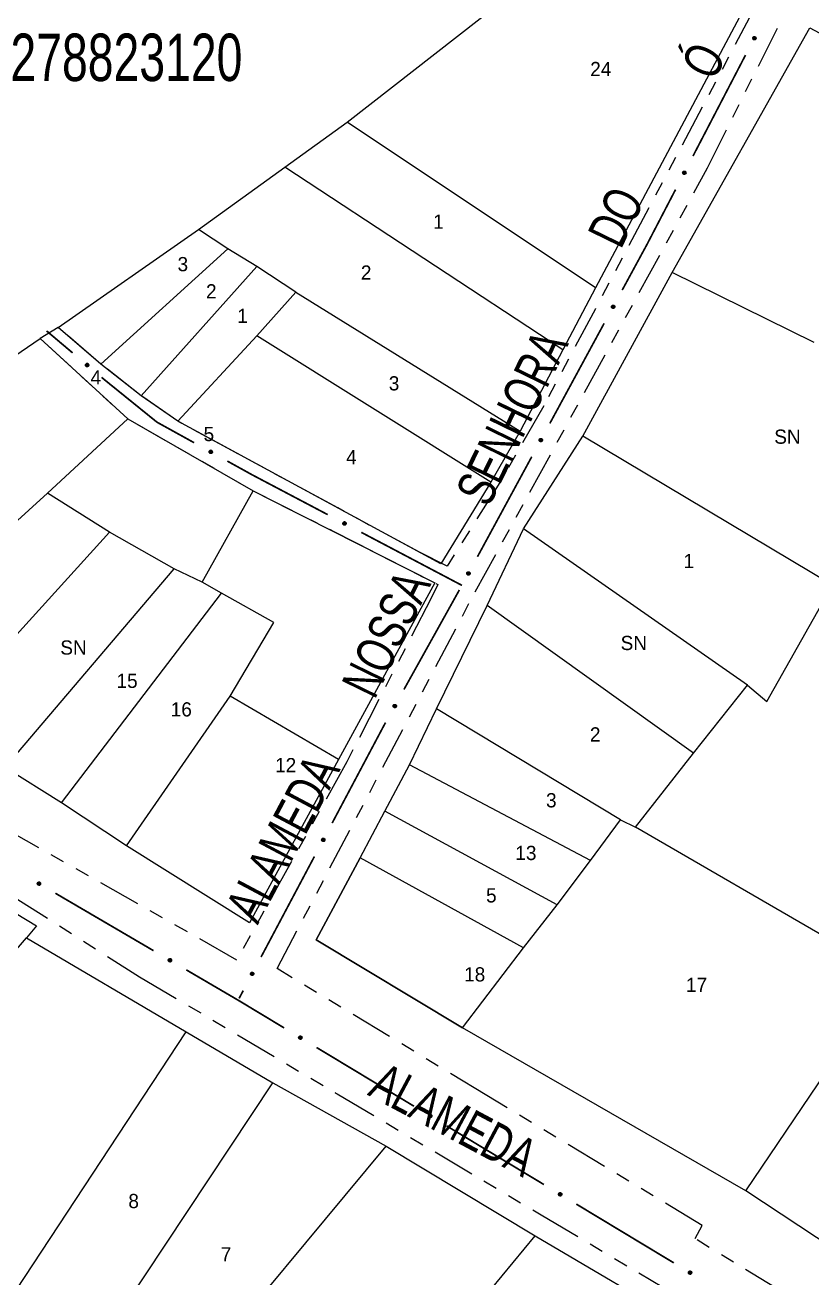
# Model space of a CAD drawing. Extents: x 205454 to 206599, y 4874260 to 4875179.
# Drawn here: x 206013.8 to 206096.8, y 4874974 to 4875106.2 of the extents above; entities that cross this region are included whole.
import ezdxf
from ezdxf.enums import TextEntityAlignment as Align

# ---------------------------------------------------------------- set-up
doc = ezdxf.new("R2010")
doc.units = 0
doc.header["$LTSCALE"] = 1.5
doc.header["$MEASUREMENT"] = 0
doc.linetypes.add('TRACO_25', pattern=[8, 3, -1, 1, -1, 1, -1])
for name, color, linetype in [('CD_MALHA_LOTES', 7, 'CONTINUOUS'), ('CD_TXT_QUADRA', 255, 'CONTINUOUS'), ('RU-QUADRA', 210, 'CONTINUOUS'), ('SV-EIXO-RUA-N-PAV', 6, 'CONTINUOUS'), ('SV-RUA-NAO-PAV', 7, 'CONTINUOUS'), ('SV-TXT-RUA-N-PAV', 7, 'CONTINUOUS'), ('Th_NmrPort', 7, 'CONTINUOUS')]:
    doc.layers.add(name, color=color, linetype=linetype)
doc.styles.add('ARIAL', font='ARIAL.SHX')

msp = doc.modelspace()

# ---------------------------------------------------------------- linework, layer by layer
at = {"layer": 'CD_MALHA_LOTES', "linetype": 'Continuous', "flags": 128}
for points in [[(206047.773288, 4875095.928353), (206075.854867, 4875117.840981)], [(206090.377605, 4875109.294414), (206073.99133, 4875078.449659)], [(206082.05914, 4875080.053077), (206096.583083, 4875105.867117)], [(206096.583083, 4875105.867117), (206113.830266, 4875096.676184)], [(206041.218778, 4875091.17312), (206047.773288, 4875095.928353)], [(206073.99133, 4875078.449659), (206047.773288, 4875095.928353)], [(206032.093871, 4875084.61861), (206041.218778, 4875091.17312)], [(206070.521295, 4875071.895149), (206041.218778, 4875091.17312)], [(206017.314093, 4875074.272765), (206032.093871, 4875084.61861)], [(206035.178347, 4875082.562293), (206032.093871, 4875084.61861)], [(206021.812287, 4875070.417171), (206035.178347, 4875082.562293)], [(206038.262822, 4875080.698756), (206035.178347, 4875082.562293)], [(206026.05344, 4875067.075656), (206038.262822, 4875080.698756)], [(206042.375456, 4875077.99984), (206038.262822, 4875080.698756)], [(206072.64127, 4875062.805895), (206082.05914, 4875080.053077)], [(206097.036956, 4875072.677638), (206082.05914, 4875080.053077)], [(206073.99133, 4875078.449659), (206070.521295, 4875071.895149)], [(206038.262822, 4875073.373127), (206042.375456, 4875077.99984)], [(206042.375456, 4875077.99984), (206066.023101, 4875063.348581)], [(206017.314093, 4875074.272765), (206015.386296, 4875073.116087)], [(206021.812287, 4875070.417171), (206017.314093, 4875074.272765)], [(206006.454169, 4875067.011396), (206015.386296, 4875073.116087)], [(206015.386296, 4875073.116087), (206024.639722, 4875064.63378)], [(206029.909035, 4875064.37674), (206038.262822, 4875073.373127)], [(206062.938626, 4875057.950749), (206038.262822, 4875073.373127)], [(206070.521295, 4875071.895149), (206066.023101, 4875063.348581)], [(206026.05344, 4875067.075656), (206021.812287, 4875070.417171)], [(206029.909035, 4875064.37674), (206026.05344, 4875067.075656)], [(206016.157415, 4875056.794071), (206024.639722, 4875064.63378)], [(206024.639722, 4875064.63378), (206037.877263, 4875057.051111)], [(206057.669314, 4875049.339922), (206029.909035, 4875064.37674)], [(206066.023101, 4875063.348581), (206062.938626, 4875057.950749)], [(206066.400514, 4875053.047621), (206072.64127, 4875062.805895)], [(206098.965918, 4875047.090534), (206072.64127, 4875062.805895)], [(206062.938626, 4875057.950749), (206057.669314, 4875049.339922)], [(206016.157415, 4875056.794071), (206012.237561, 4875053.195516)], [(206022.711925, 4875052.681437), (206016.157415, 4875056.794071)], [(206032.479431, 4875047.412125), (206037.877263, 4875057.051111)], [(206037.877263, 4875057.051111), (206057.026715, 4875047.347865)], [(206004.397852, 4875032.503827), (206022.711925, 4875052.681437)], [(206029.523475, 4875048.825843), (206022.711925, 4875052.681437)], [(206062.542591, 4875044.934637), (206066.400514, 4875053.047621)], [(206090.001921, 4875036.537982), (206066.400514, 4875053.047621)], [(206011.723482, 4875027.877114), (206029.523475, 4875048.825843)], [(206032.479431, 4875047.412125), (206029.523475, 4875048.825843)], [(206034.535748, 4875046.255447), (206032.479431, 4875047.412125)], [(206057.026715, 4875047.347865), (206046.87365, 4875028.712493)], [(206092.044351, 4875034.835957), (206098.965918, 4875047.090534)], [(206017.635393, 4875024.150039), (206034.535748, 4875046.255447)], [(206040.0621, 4875043.170971), (206034.535748, 4875046.255447)], [(206057.209581, 4875034.041679), (206062.542591, 4875044.934637)], [(206084.328506, 4875029.389479), (206062.542591, 4875044.934637)], [(206035.435387, 4875035.395523), (206040.0621, 4875043.170971)], [(206084.328506, 4875029.389479), (206090.001921, 4875036.537982)], [(206090.001921, 4875036.537982), (206092.044351, 4875034.835957)], [(206024.511203, 4875019.587586), (206035.435387, 4875035.395523)], [(206046.87365, 4875028.712493), (206035.435387, 4875035.395523)], [(206054.372873, 4875028.141327), (206057.209581, 4875034.041679)], [(206076.612661, 4875022.354444), (206057.209581, 4875034.041679)], [(206078.201217, 4875021.560166), (206084.328506, 4875029.389479)], [(206046.87365, 4875028.712493), (206037.491703, 4875011.490838)], [(206051.763102, 4875023.26219), (206054.372873, 4875028.141327)], [(206073.435549, 4875018.042648), (206054.372873, 4875028.141327)], [(206017.635393, 4875024.150039), (206011.723482, 4875027.877114)], [(206024.511203, 4875019.587586), (206017.635393, 4875024.150039)], [(206049.153331, 4875018.326319), (206051.763102, 4875023.26219)], [(206069.918031, 4875013.390447), (206051.763102, 4875023.26219)], [(206073.435549, 4875018.042648), (206076.612661, 4875022.354444)], [(206076.612661, 4875022.354444), (206078.201217, 4875021.560166)], [(206099.192854, 4875009.419057), (206078.201217, 4875021.560166)], [(206037.491703, 4875011.490838), (206024.511203, 4875019.587586)], [(206004.269333, 4875017.659789), (206015.000737, 4875011.169538)], [(206049.153331, 4875018.326319), (206044.50113, 4875009.702727)], [(206066.400514, 4875008.851715), (206049.153331, 4875018.326319)], [(206069.918031, 4875013.390447), (206073.435549, 4875018.042648)], [(206066.400514, 4875008.851715), (206069.918031, 4875013.390447)], [(206015.000737, 4875011.169538), (206013.972578, 4875009.88434)], [(205993.216629, 4874985.722616), (206013.972578, 4875009.88434)], [(206013.972578, 4875009.88434), (206030.808673, 4874999.988315)], [(206044.50113, 4875009.702727), (206059.93282, 4875000.398326)], [(206059.93282, 4875000.398326), (206066.400514, 4875008.851715)], [(206089.831719, 4874983.207878), (206105.093206, 4875005.788071)], [(206089.831719, 4874983.207878), (206059.93282, 4875000.398326)], [(206012.88016, 4874972.742115), (206030.808673, 4874999.988315)], [(206030.808673, 4874999.988315), (206039.93358, 4874994.590483)], [(206021.876547, 4874967.344283), (206039.93358, 4874994.590483)], [(206039.93358, 4874994.590483), (206051.885922, 4874987.907453)], [(206030.615894, 4874962.332011), (206051.885922, 4874987.907453)], [(206051.885922, 4874987.907453), (206067.629599, 4874978.461247)], [(206102.880574, 4874974.584287), (206089.831719, 4874983.207878)], [(206046.74513, 4874953.142844), (206067.629599, 4874978.461247)], [(206067.629599, 4874978.461247), (206084.465694, 4874968.565221)]]:
    msp.add_lwpolyline(points, dxfattribs=at)
at = {"layer": 'RU-QUADRA', "linetype": 'Continuous', "flags": 128}
for points in [[(205969.311944, 4875158.90306), (206052.657041, 4875130.307403), (206075.854867, 4875117.840981), (206090.377605, 4875109.294414), (206073.99133, 4875078.449659), (206070.521295, 4875071.895149), (206066.023101, 4875063.348581), (206062.938626, 4875057.950749), (206057.669314, 4875049.339922), (206029.909035, 4875064.37674), (206026.05344, 4875067.075656), (206021.812287, 4875070.417171), (206017.314093, 4875074.272765), (206015.386296, 4875073.116087), (206024.639722, 4875064.63378), (206037.877263, 4875057.051111), (206057.026715, 4875047.347865), (206046.87365, 4875028.712493), (206037.491703, 4875011.490838), (206024.511203, 4875019.587586), (206017.635393, 4875024.150039), (206011.723482, 4875027.877114)], [(206102.880574, 4874974.584287), (206089.831719, 4874983.207878), (206059.93282, 4875000.398326), (206044.50113, 4875009.702727), (206049.153331, 4875018.326319), (206051.763102, 4875023.26219), (206054.372873, 4875028.141327), (206057.209581, 4875034.041679), (206062.542591, 4875044.934637), (206066.400514, 4875053.047621), (206072.64127, 4875062.805895), (206082.05914, 4875080.053077), (206096.583083, 4875105.867117), (206113.830266, 4875096.676184)], [(206004.269333, 4875017.659789), (206015.000737, 4875011.169538), (206013.972578, 4875009.88434), (206030.808673, 4874999.988315), (206039.93358, 4874994.590483), (206051.885922, 4874987.907453), (206067.629599, 4874978.461247), (206084.465694, 4874968.565221), (206094.747279, 4874962.52479), (206103.872186, 4874956.998438), (206110.940775, 4874952.757285), (206120.708281, 4874947.230933), (206137.415856, 4874937.784727), (206110.426696, 4874910.795567), (206090.506125, 4874890.360917), (206082.280857, 4874895.758749), (206061.460648, 4874908.22517), (206049.893865, 4874915.03672), (206037.620223, 4874922.10531), (206020.270049, 4874931.872815), (206002.662835, 4874941.576061)]]:
    msp.add_lwpolyline(points, dxfattribs=at)
at = {"layer": 'SV-EIXO-RUA-N-PAV'}
for points in [[(206090.891545, 4875104.855473), (206090.906932, 4875104.809049), (206090.910663, 4875104.766002), (206090.903441, 4875104.729204), (206090.888581, 4875104.69835), (206090.869823, 4875104.668497), (206090.84427, 4875104.642572), (206090.809536, 4875104.62008), (206090.763074, 4875104.604318), (206090.718726, 4875104.603394), (206090.68227, 4875104.608543), (206090.649205, 4875104.622187), (206090.62051, 4875104.640895), (206090.594458, 4875104.668328), (206090.572008, 4875104.703751), (206090.55729, 4875104.750854), (206090.553921, 4875104.79308), (206090.561841, 4875104.82849), (206090.575767, 4875104.861644), (206090.595283, 4875104.891892), (206090.620513, 4875104.917196), (206090.656218, 4875104.939735), (206090.702901, 4875104.953647), (206090.744979, 4875104.957487), (206090.780491, 4875104.950067), (206090.812823, 4875104.935621), (206090.842993, 4875104.917171), (206090.870123, 4875104.89257), (206090.891545, 4875104.855473)], [(206083.507579, 4875090.661159), (206083.522946, 4875090.614727), (206083.526659, 4875090.57168), (206083.519422, 4875090.534884), (206083.504548, 4875090.504037), (206083.485777, 4875090.474192), (206083.460213, 4875090.448278), (206083.425469, 4875090.425801), (206083.379, 4875090.410059), (206083.334652, 4875090.409154), (206083.298198, 4875090.414319), (206083.265139, 4875090.427977), (206083.236452, 4875090.446698), (206083.210412, 4875090.474142), (206083.187978, 4875090.509574), (206083.173279, 4875090.556683), (206083.169929, 4875090.598911), (206083.177864, 4875090.634318), (206083.191804, 4875090.667466), (206083.211333, 4875090.697705), (206083.236574, 4875090.722998), (206083.272289, 4875090.745522), (206083.318978, 4875090.759414), (206083.361058, 4875090.763236), (206083.396566, 4875090.7558), (206083.428892, 4875090.741341), (206083.459055, 4875090.722878), (206083.486174, 4875090.698265), (206083.507579, 4875090.661159)], [(206076.005727, 4875076.527359), (206076.020282, 4875076.480667), (206076.023244, 4875076.437561), (206076.015367, 4875076.400897), (206075.999958, 4875076.370314), (206075.980669, 4875076.340801), (206075.954658, 4875076.315336), (206075.919527, 4875076.293468), (206075.872791, 4875076.278538), (206075.828434, 4875076.278406), (206075.792076, 4875076.284206), (206075.75926, 4875076.298438), (206075.730903, 4875076.317656), (206075.705346, 4875076.34555), (206075.683532, 4875076.381367), (206075.669657, 4875076.428726), (206075.667043, 4875076.471006), (206075.675593, 4875076.506268), (206075.69011, 4875076.539169), (206075.710163, 4875076.569063), (206075.73584, 4875076.593913), (206075.771943, 4875076.61581), (206075.818867, 4875076.628886), (206075.861006, 4875076.631975), (206075.89638, 4875076.623921), (206075.928449, 4875076.608901), (206075.958285, 4875076.589914), (206075.984971, 4875076.564833), (206076.005727, 4875076.527359)], [(206020.389753, 4875070.123986), (206020.341085, 4875070.119149), (206020.298267, 4875070.124943), (206020.263946, 4875070.140055), (206020.2371, 4875070.161317), (206020.212084, 4875070.186162), (206020.19239, 4875070.216776), (206020.178058, 4875070.255595), (206020.172863, 4875070.304382), (206020.181682, 4875070.347855), (206020.194697, 4875070.382295), (206020.215256, 4875070.411566), (206020.239799, 4875070.435462), (206020.272275, 4875070.454868), (206020.311756, 4875070.469008), (206020.36094, 4875070.473044), (206020.402878, 4875070.467076), (206020.435691, 4875070.451587), (206020.464987, 4875070.430733), (206020.490222, 4875070.405062), (206020.50938, 4875070.374899), (206020.523546, 4875070.335122), (206020.526887, 4875070.286525), (206020.521411, 4875070.244628), (206020.506388, 4875070.211607), (206020.485207, 4875070.183227), (206020.460592, 4875070.157834), (206020.430643, 4875070.136756), (206020.389753, 4875070.123986)], [(206068.371745, 4875062.465983), (206068.386301, 4875062.41929), (206068.389262, 4875062.376184), (206068.381385, 4875062.33952), (206068.365976, 4875062.308937), (206068.346687, 4875062.279424), (206068.320676, 4875062.253959), (206068.285545, 4875062.232091), (206068.238809, 4875062.217161), (206068.194452, 4875062.217029), (206068.158094, 4875062.222829), (206068.125278, 4875062.237061), (206068.096922, 4875062.256279), (206068.071364, 4875062.284173), (206068.04955, 4875062.31999), (206068.035675, 4875062.367349), (206068.033061, 4875062.409629), (206068.041612, 4875062.444891), (206068.056128, 4875062.477792), (206068.076181, 4875062.507686), (206068.101858, 4875062.532536), (206068.137961, 4875062.554434), (206068.184885, 4875062.567509), (206068.227024, 4875062.570598), (206068.262398, 4875062.562544), (206068.294467, 4875062.547524), (206068.324303, 4875062.528538), (206068.35099, 4875062.503456), (206068.371745, 4875062.465983)], [(206033.467758, 4875060.978496), (206033.420955, 4875060.964301), (206033.377827, 4875060.961672), (206033.341225, 4875060.969833), (206033.310762, 4875060.985478), (206033.281399, 4875061.004993), (206033.256135, 4875061.0312), (206033.234539, 4875061.066499), (206033.21997, 4875061.113349), (206033.220181, 4875061.157706), (206033.226261, 4875061.194018), (206033.240746, 4875061.226723), (206033.260182, 4875061.25493), (206033.288272, 4875061.280272), (206033.324257, 4875061.301808), (206033.371722, 4875061.315318), (206033.41402, 4875061.317605), (206033.449216, 4875061.308782), (206033.482003, 4875061.294013), (206033.511742, 4875061.273729), (206033.536393, 4875061.247861), (206033.558011, 4875061.211591), (206033.570724, 4875061.164567), (206033.573487, 4875061.122405), (206033.565161, 4875061.087095), (206033.549893, 4875061.055143), (206033.530677, 4875061.025454), (206033.505391, 4875060.998962), (206033.467758, 4875060.978496)], [(206047.578172, 4875053.432294), (206047.531665, 4875053.417158), (206047.488599, 4875053.413659), (206047.45184, 4875053.42108), (206047.421067, 4875053.436107), (206047.391316, 4875053.455026), (206047.365529, 4875053.480718), (206047.343225, 4875053.515573), (206047.327714, 4875053.56212), (206047.327029, 4875053.606472), (206047.332376, 4875053.6429), (206047.346198, 4875053.67589), (206047.365061, 4875053.704484), (206047.392634, 4875053.730387), (206047.428177, 4875053.752645), (206047.475359, 4875053.76711), (206047.517603, 4875053.77025), (206047.55297, 4875053.762139), (206047.586048, 4875053.748034), (206047.61619, 4875053.728355), (206047.641358, 4875053.702989), (206047.663704, 4875053.667162), (206047.677363, 4875053.620404), (206047.680976, 4875053.578307), (206047.673364, 4875053.542836), (206047.658744, 4875053.510582), (206047.640131, 4875053.480512), (206047.615384, 4875053.453515), (206047.578172, 4875053.432294)], [(206060.737763, 4875048.404606), (206060.752319, 4875048.357913), (206060.755281, 4875048.314807), (206060.747403, 4875048.278143), (206060.731994, 4875048.24756), (206060.712705, 4875048.218047), (206060.686694, 4875048.192582), (206060.651564, 4875048.170714), (206060.604827, 4875048.155784), (206060.56047, 4875048.155652), (206060.524112, 4875048.161452), (206060.491296, 4875048.175684), (206060.46294, 4875048.194902), (206060.437382, 4875048.222796), (206060.415568, 4875048.258613), (206060.401693, 4875048.305972), (206060.399079, 4875048.348252), (206060.40763, 4875048.383515), (206060.422146, 4875048.416415), (206060.442199, 4875048.446309), (206060.467877, 4875048.471159), (206060.503979, 4875048.493057), (206060.550903, 4875048.506132), (206060.593043, 4875048.509221), (206060.628416, 4875048.501167), (206060.660485, 4875048.486147), (206060.690321, 4875048.467161), (206060.717008, 4875048.442079), (206060.737763, 4875048.404606)], [(206052.967302, 4875034.416926), (206052.981355, 4875034.37008), (206052.983853, 4875034.326944), (206052.975581, 4875034.290367), (206052.959844, 4875034.259951), (206052.94024, 4875034.230647), (206052.913956, 4875034.205464), (206052.878592, 4875034.183975), (206052.831698, 4875034.169548), (206052.787342, 4875034.169893), (206052.751048, 4875034.176084), (206052.718387, 4875034.190668), (206052.690239, 4875034.21019), (206052.664983, 4875034.238357), (206052.643556, 4875034.274407), (206052.630191, 4875034.321912), (206052.628032, 4875034.364217), (206052.636961, 4875034.399386), (206052.65183, 4875034.432128), (206052.672204, 4875034.461805), (206052.698147, 4875034.486377), (206052.734483, 4875034.507886), (206052.781545, 4875034.520456), (206052.823715, 4875034.523091), (206052.859, 4875034.514658), (206052.890905, 4875034.499293), (206052.920536, 4875034.479987), (206052.946951, 4875034.45462), (206052.967302, 4875034.416926)], [(206045.426048, 4875020.308565), (206045.441041, 4875020.262011), (206045.444407, 4875020.218935), (206045.436874, 4875020.182199), (206045.421752, 4875020.151472), (206045.402742, 4875020.12178), (206045.37697, 4875020.096072), (206045.342046, 4875020.073875), (206045.295452, 4875020.058508), (206045.251098, 4875020.05796), (206045.214687, 4875020.063418), (206045.181739, 4875020.077342), (206045.153204, 4875020.096293), (206045.127386, 4875020.123946), (206045.105237, 4875020.159557), (206045.090918, 4875020.206784), (206045.087908, 4875020.249037), (206045.096127, 4875020.284379), (206045.110335, 4875020.317413), (206045.130106, 4875020.347495), (206045.15555, 4875020.372584), (206045.191445, 4875020.394819), (206045.238245, 4875020.408335), (206045.280353, 4875020.411818), (206045.315801, 4875020.404097), (206045.348009, 4875020.389378), (206045.378022, 4875020.370672), (206045.404942, 4875020.345842), (206045.426048, 4875020.308565)], [(206015.205678, 4875015.779997), (206015.252814, 4875015.793047), (206015.295992, 4875015.794625), (206015.332385, 4875015.785576), (206015.362458, 4875015.769194), (206015.391338, 4875015.748969), (206015.415955, 4875015.722154), (206015.436685, 4875015.686341), (206015.450109, 4875015.63915), (206015.448818, 4875015.594811), (206015.441855, 4875015.558657), (206015.426578, 4875015.526315), (206015.406461, 4875015.498589), (206015.377761, 4875015.473939), (206015.341263, 4875015.453286), (206015.293484, 4875015.440936), (206015.251142, 4875015.43968), (206015.216171, 4875015.449357), (206015.183753, 4875015.464921), (206015.154518, 4875015.485922), (206015.130504, 4875015.512383), (206015.109775, 4875015.549169), (206015.098211, 4875015.596489), (206015.096476, 4875015.638706), (206015.10566, 4875015.673803), (206015.121701, 4875015.705373), (206015.141634, 4875015.734585), (206015.167559, 4875015.760454), (206015.205678, 4875015.779997)], [(206029.014998, 4875007.698988), (206029.062133, 4875007.712038), (206029.105312, 4875007.713616), (206029.141704, 4875007.704567), (206029.171777, 4875007.688185), (206029.200657, 4875007.66796), (206029.225274, 4875007.641145), (206029.246004, 4875007.605332), (206029.259428, 4875007.558141), (206029.258137, 4875007.513802), (206029.251174, 4875007.477648), (206029.235897, 4875007.445306), (206029.21578, 4875007.41758), (206029.18708, 4875007.39293), (206029.150582, 4875007.372277), (206029.102803, 4875007.359927), (206029.060461, 4875007.358671), (206029.02549, 4875007.368348), (206028.993072, 4875007.383912), (206028.963837, 4875007.404913), (206028.939823, 4875007.431374), (206028.919094, 4875007.46816), (206028.90753, 4875007.51548), (206028.905795, 4875007.557697), (206028.914979, 4875007.592794), (206028.93102, 4875007.624364), (206028.950953, 4875007.653576), (206028.976878, 4875007.679445), (206029.014998, 4875007.698988)], [(206037.924281, 4875006.176209), (206037.939274, 4875006.129655), (206037.94264, 4875006.086579), (206037.935107, 4875006.049843), (206037.919985, 4875006.019116), (206037.900975, 4875005.989423), (206037.875203, 4875005.963716), (206037.840279, 4875005.941519), (206037.793685, 4875005.926151), (206037.749331, 4875005.925603), (206037.71292, 4875005.931062), (206037.679972, 4875005.944985), (206037.651437, 4875005.963937), (206037.625619, 4875005.99159), (206037.60347, 4875006.027201), (206037.589151, 4875006.074427), (206037.586141, 4875006.116681), (206037.59436, 4875006.152022), (206037.608568, 4875006.185057), (206037.628339, 4875006.215138), (206037.653783, 4875006.240228), (206037.689678, 4875006.262463), (206037.736478, 4875006.275978), (206037.778586, 4875006.279462), (206037.814034, 4875006.271741), (206037.846242, 4875006.257021), (206037.876255, 4875006.238316), (206037.903175, 4875006.213486), (206037.924281, 4875006.176209)], [(206042.776154, 4874999.534078), (206042.823455, 4874999.546511), (206042.866651, 4874999.547525), (206042.902922, 4874999.538), (206042.932779, 4874999.521226), (206042.961391, 4874999.500626), (206042.985656, 4874999.473491), (206043.005916, 4874999.43741), (206043.018722, 4874999.390047), (206043.016852, 4874999.345729), (206043.009417, 4874999.30967), (206042.993718, 4874999.27753), (206042.97324, 4874999.25007), (206042.944221, 4874999.225797), (206042.907456, 4874999.205622), (206042.859519, 4874999.193898), (206042.817164, 4874999.193195), (206042.782323, 4874999.203329), (206042.750112, 4874999.219315), (206042.721153, 4874999.240697), (206042.697488, 4874999.26747), (206042.677241, 4874999.304524), (206042.666297, 4874999.35199), (206042.665114, 4874999.394226), (206042.674755, 4874999.4292), (206042.691208, 4874999.460559), (206042.711521, 4874999.489508), (206042.737782, 4874999.515035), (206042.776154, 4874999.534078)], [(206056.478655, 4874991.273239), (206056.525957, 4874991.285673), (206056.569153, 4874991.286686), (206056.605424, 4874991.277162), (206056.635281, 4874991.260388), (206056.663893, 4874991.239787), (206056.688158, 4874991.212653), (206056.708418, 4874991.176572), (206056.721223, 4874991.129209), (206056.719353, 4874991.084891), (206056.711918, 4874991.048832), (206056.69622, 4874991.016692), (206056.675742, 4874990.989231), (206056.646723, 4874990.964959), (206056.609957, 4874990.944784), (206056.562021, 4874990.93306), (206056.519666, 4874990.932357), (206056.484825, 4874990.942491), (206056.452613, 4874990.958477), (206056.423655, 4874990.979859), (206056.399989, 4874991.006632), (206056.379743, 4874991.043686), (206056.368799, 4874991.091152), (206056.367615, 4874991.133388), (206056.377257, 4874991.168362), (206056.39371, 4874991.19972), (206056.414023, 4874991.228669), (206056.440284, 4874991.254196), (206056.478655, 4874991.273239)], [(206070.181157, 4874983.012401), (206070.228459, 4874983.024834), (206070.271654, 4874983.025848), (206070.307925, 4874983.016324), (206070.337782, 4874982.99955), (206070.366395, 4874982.978949), (206070.390659, 4874982.951815), (206070.41092, 4874982.915733), (206070.423725, 4874982.868371), (206070.421855, 4874982.824053), (206070.41442, 4874982.787993), (206070.398722, 4874982.755853), (206070.378243, 4874982.728393), (206070.349224, 4874982.70412), (206070.312459, 4874982.683946), (206070.264522, 4874982.672222), (206070.222167, 4874982.671519), (206070.187327, 4874982.681652), (206070.155115, 4874982.697639), (206070.126156, 4874982.719021), (206070.102491, 4874982.745793), (206070.082245, 4874982.782847), (206070.0713, 4874982.830314), (206070.070117, 4874982.87255), (206070.079758, 4874982.907524), (206070.096211, 4874982.938882), (206070.116525, 4874982.967831), (206070.142785, 4874982.993358), (206070.181157, 4874983.012401)], [(206083.883659, 4874974.751563), (206083.93096, 4874974.763996), (206083.974156, 4874974.76501), (206084.010427, 4874974.755485), (206084.040284, 4874974.738711), (206084.068896, 4874974.718111), (206084.093161, 4874974.690976), (206084.113421, 4874974.654895), (206084.126227, 4874974.607532), (206084.124356, 4874974.563214), (206084.116921, 4874974.527155), (206084.101223, 4874974.495015), (206084.080745, 4874974.467555), (206084.051726, 4874974.443282), (206084.01496, 4874974.423107), (206083.967024, 4874974.411383), (206083.924669, 4874974.41068), (206083.889828, 4874974.420814), (206083.857617, 4874974.4368), (206083.828658, 4874974.458182), (206083.804992, 4874974.484955), (206083.784746, 4874974.522009), (206083.773802, 4874974.569476), (206083.772618, 4874974.611711), (206083.78226, 4874974.646685), (206083.798713, 4874974.678044), (206083.819026, 4874974.706993), (206083.845287, 4874974.73252), (206083.883659, 4874974.751563)]]:
    msp.add_lwpolyline(points, close=True, dxfattribs=at)
for points in [[(206090.595283, 4875104.891892), (206090.553921, 4875104.79308)], [(206090.620513, 4875104.917196), (206090.55729, 4875104.750854)], [(206090.606459, 4875104.9004), (206090.558131, 4875104.777885)], [(206090.637936, 4875104.922482), (206090.567816, 4875104.734399)], [(206090.656218, 4875104.939735), (206090.572008, 4875104.703751)], [(206090.679145, 4875104.942579), (206090.584184, 4875104.688976)], [(206090.702901, 4875104.953647), (206090.594458, 4875104.668328)], [(206090.72205, 4875104.954104), (206090.608735, 4875104.659292)], [(206090.744979, 4875104.957487), (206090.62051, 4875104.640895)], [(206090.760451, 4875104.951053), (206090.635805, 4875104.63445)], [(206090.780491, 4875104.950067), (206090.649205, 4875104.622187)], [(206090.795075, 4875104.940738), (206090.664231, 4875104.618131)], [(206090.812823, 4875104.935621), (206090.68227, 4875104.608543)], [(206090.827133, 4875104.922531), (206090.704375, 4875104.609559)], [(206090.842993, 4875104.917171), (206090.718726, 4875104.603394)], [(206090.854251, 4875104.900739), (206090.743406, 4875104.607719)], [(206090.870123, 4875104.89257), (206090.763074, 4875104.604318)], [(206090.878851, 4875104.874106), (206090.786262, 4875104.616193)], [(206090.891545, 4875104.855473), (206090.809536, 4875104.62008)], [(206090.898899, 4875104.829845), (206090.829941, 4875104.638082)], [(206090.906932, 4875104.809049), (206090.84427, 4875104.642572)], [(206090.909165, 4875104.784519), (206090.860255, 4875104.663844)], [(206090.910663, 4875104.766002), (206090.869823, 4875104.668497)], [(206083.211333, 4875090.697705), (206083.169929, 4875090.598911)], [(206083.236574, 4875090.722998), (206083.173279, 4875090.556683)], [(206083.222514, 4875090.706209), (206083.174132, 4875090.583714)], [(206083.253999, 4875090.728277), (206083.183799, 4875090.540224)], [(206083.272289, 4875090.745522), (206083.187978, 4875090.509574)], [(206083.295218, 4875090.748356), (206083.200147, 4875090.494794)], [(206083.318978, 4875090.759414), (206083.210412, 4875090.474142)], [(206083.338127, 4875090.759862), (206083.224686, 4875090.465099)], [(206083.361058, 4875090.763236), (206083.236452, 4875090.446698)], [(206083.376527, 4875090.756795), (206083.251744, 4875090.440246)], [(206083.396566, 4875090.7558), (206083.265139, 4875090.427977)], [(206083.411147, 4875090.746466), (206083.280163, 4875090.423914)], [(206083.428892, 4875090.741341), (206083.298198, 4875090.414319)], [(206083.443196, 4875090.728244), (206083.320304, 4875090.415325)], [(206083.459055, 4875090.722878), (206083.334652, 4875090.409154)], [(206083.470305, 4875090.706441), (206083.359333, 4875090.413469)], [(206083.486174, 4875090.698265), (206083.379, 4875090.410059)], [(206083.494893, 4875090.679796), (206083.402193, 4875090.421924)], [(206083.507579, 4875090.661159), (206083.425469, 4875090.425801)], [(206083.514922, 4875090.635527), (206083.445882, 4875090.443794)], [(206083.522946, 4875090.614727), (206083.460213, 4875090.448278)], [(206083.525169, 4875090.590197), (206083.476207, 4875090.469543)], [(206083.526659, 4875090.57168), (206083.485777, 4875090.474192)], [(206075.710163, 4875076.569063), (206075.667043, 4875076.471006)], [(206075.73584, 4875076.593913), (206075.669657, 4875076.428726)], [(206075.721489, 4875076.57737), (206075.670981, 4875076.455738)], [(206075.753355, 4875076.598887), (206075.679888, 4875076.412086)], [(206075.771943, 4875076.61581), (206075.683532, 4875076.381367)], [(206075.794917, 4875076.618244), (206075.695442, 4875076.366378)], [(206075.818867, 4875076.628886), (206075.705346, 4875076.34555)], [(206075.838021, 4875076.629001), (206075.719459, 4875076.33626)], [(206075.861006, 4875076.631975), (206075.730903, 4875076.317656)], [(206075.876361, 4875076.625265), (206075.746081, 4875076.310938)], [(206075.89638, 4875076.623921), (206075.75926, 4875076.298438)], [(206075.910795, 4875076.614334), (206075.77421, 4875076.294114)], [(206075.928449, 4875076.608901), (206075.792076, 4875076.284206)], [(206075.942523, 4875076.595556), (206075.814195, 4875076.284827)], [(206075.958285, 4875076.589914), (206075.828434, 4875076.278406)], [(206075.969247, 4875076.573284), (206075.853187, 4875076.28229)], [(206075.984971, 4875076.564833), (206075.872791, 4875076.278538)], [(206075.993368, 4875076.546215), (206075.896187, 4875076.289998)], [(206076.005727, 4875076.527359), (206075.919527, 4875076.293468)], [(206076.012622, 4875076.501604), (206075.940251, 4875076.311102)], [(206076.020282, 4875076.480667), (206075.954658, 4875076.315336)], [(206076.022077, 4875076.456102), (206075.97102, 4875076.336319)], [(206076.023244, 4875076.437561), (206075.980669, 4875076.340801)], [(206020.442093, 4875070.150452), (206020.180493, 4875070.322827)], [(206020.460592, 4875070.157834), (206020.181682, 4875070.347855)], [(206020.469298, 4875070.172134), (206020.190843, 4875070.360505)], [(206020.485207, 4875070.183227), (206020.194697, 4875070.382295)], [(206020.494089, 4875070.199421), (206020.208005, 4875070.397795)], [(206020.506388, 4875070.211607), (206020.215256, 4875070.411566)], [(206020.511742, 4875070.230943), (206020.230158, 4875070.421952)], [(206020.521411, 4875070.244628), (206020.239799, 4875070.435462)], [(206020.523135, 4875070.267741), (206020.260329, 4875070.442918)], [(206020.526887, 4875070.286525), (206020.272275, 4875070.454868)], [(206020.521294, 4875070.312129), (206020.294673, 4875070.460367)], [(206020.523546, 4875070.335122), (206020.311756, 4875070.469008)], [(206020.510719, 4875070.356741), (206020.342579, 4875070.46638)], [(206020.50938, 4875070.374899), (206020.36094, 4875070.473044)], [(206020.496073, 4875070.392292), (206020.38713, 4875070.466299)], [(206020.490222, 4875070.405062), (206020.402878, 4875070.467076)], [(206020.430643, 4875070.136756), (206020.172863, 4875070.304382)], [(206020.389753, 4875070.123986), (206020.178058, 4875070.255595)], [(206020.410714, 4875070.132288), (206020.179368, 4875070.279155)], [(206020.363136, 4875070.122429), (206020.19115, 4875070.23174)], [(206020.341085, 4875070.119149), (206020.19239, 4875070.216776)], [(206020.316662, 4875070.122347), (206020.209641, 4875070.196517)], [(206020.298267, 4875070.124943), (206020.212084, 4875070.186162)], [(206068.076181, 4875062.507686), (206068.033061, 4875062.409629)], [(206068.101858, 4875062.532536), (206068.035675, 4875062.367349)], [(206068.087508, 4875062.515994), (206068.036999, 4875062.394361)], [(206068.119373, 4875062.53751), (206068.045906, 4875062.350709)], [(206068.137961, 4875062.554434), (206068.04955, 4875062.31999)], [(206068.160935, 4875062.556867), (206068.06146, 4875062.305001)], [(206068.184885, 4875062.567509), (206068.071364, 4875062.284173)], [(206068.204039, 4875062.567624), (206068.085477, 4875062.274883)], [(206068.227024, 4875062.570598), (206068.096922, 4875062.256279)], [(206068.242379, 4875062.563888), (206068.112099, 4875062.249561)], [(206068.262398, 4875062.562544), (206068.125278, 4875062.237061)], [(206068.276814, 4875062.552957), (206068.140228, 4875062.232737)], [(206068.294467, 4875062.547524), (206068.158094, 4875062.222829)], [(206068.308541, 4875062.534179), (206068.180213, 4875062.22345)], [(206068.324303, 4875062.528538), (206068.194452, 4875062.217029)], [(206068.335265, 4875062.511907), (206068.219205, 4875062.220913)], [(206068.35099, 4875062.503456), (206068.238809, 4875062.217161)], [(206068.359386, 4875062.484838), (206068.262206, 4875062.228621)], [(206068.371745, 4875062.465983), (206068.285545, 4875062.232091)], [(206068.37864, 4875062.440227), (206068.306269, 4875062.249726)], [(206068.386301, 4875062.41929), (206068.320676, 4875062.253959)], [(206068.388095, 4875062.394725), (206068.337038, 4875062.274942)], [(206033.505391, 4875060.998962), (206033.21997, 4875061.113349)], [(206033.530677, 4875061.025454), (206033.220181, 4875061.157706)], [(206033.513963, 4875061.01462), (206033.223874, 4875061.132923)], [(206033.549893, 4875061.055143), (206033.226261, 4875061.194018)], [(206033.536441, 4875061.041172), (206033.226711, 4875061.171894)], [(206033.486709, 4875060.99071), (206033.231249, 4875061.089865)], [(206033.467758, 4875060.978496), (206033.234539, 4875061.066499)], [(206033.555463, 4875061.072753), (206033.236307, 4875061.211806)], [(206033.565161, 4875061.087095), (206033.240746, 4875061.226723)], [(206033.566659, 4875061.107102), (206033.253348, 4875061.239805)], [(206033.573487, 4875061.122405), (206033.260182, 4875061.25493)], [(206033.570691, 4875061.145413), (206033.278874, 4875061.26623)], [(206033.570724, 4875061.164567), (206033.288272, 4875061.280272)], [(206033.560267, 4875061.188598), (206033.309177, 4875061.290015)], [(206033.558011, 4875061.211591), (206033.324257, 4875061.301808)], [(206033.541231, 4875061.230308), (206033.355003, 4875061.305215)], [(206033.536393, 4875061.247861), (206033.371722, 4875061.315318)], [(206033.519962, 4875061.262339), (206033.398722, 4875061.313785)], [(206033.511742, 4875061.273729), (206033.41402, 4875061.317605)], [(206068.389262, 4875062.376184), (206068.346687, 4875062.279424)], [(206033.44195, 4875060.9718), (206033.252013, 4875061.04564)], [(206033.420955, 4875060.964301), (206033.256135, 4875061.0312)], [(206033.396376, 4875060.962697), (206033.276991, 4875061.014676)], [(206033.377827, 4875060.961672), (206033.281399, 4875061.004993)], [(206047.640131, 4875053.480512), (206047.327029, 4875053.606472)], [(206047.615384, 4875053.453515), (206047.327714, 4875053.56212)], [(206047.623639, 4875053.469343), (206047.331221, 4875053.581769)], [(206047.658744, 4875053.510582), (206047.332376, 4875053.6429)], [(206047.645576, 4875053.496343), (206047.333272, 4875053.62079)], [(206047.596872, 4875053.444887), (206047.339464, 4875053.538868)], [(206047.663957, 4875053.528302), (206047.34206, 4875053.660887)], [(206047.578172, 4875053.432294), (206047.343225, 4875053.515573)], [(206047.673364, 4875053.542836), (206047.346198, 4875053.67589)], [(206047.674458, 4875053.562869), (206047.358533, 4875053.689224)], [(206047.552504, 4875053.425079), (206047.361116, 4875053.495071)], [(206047.680976, 4875053.578307), (206047.365061, 4875053.704484)], [(206047.531665, 4875053.417158), (206047.365529, 4875053.480718)], [(206047.677716, 4875053.601254), (206047.383521, 4875053.716159)], [(206047.507124, 4875053.415058), (206047.386714, 4875053.464618)], [(206047.488599, 4875053.413659), (206047.391316, 4875053.455026)], [(206047.677363, 4875053.620404), (206047.392634, 4875053.730387)], [(206047.666423, 4875053.64422), (206047.413338, 4875053.74055)], [(206047.663704, 4875053.667162), (206047.428177, 4875053.752645)], [(206047.64655, 4875053.685537), (206047.458848, 4875053.756672)], [(206047.641358, 4875053.702989), (206047.475359, 4875053.76711)], [(206047.624638, 4875053.717133), (206047.502386, 4875053.766122)], [(206047.61619, 4875053.728355), (206047.517603, 4875053.77025)], [(206060.442199, 4875048.446309), (206060.399079, 4875048.348252)], [(206060.467877, 4875048.471159), (206060.401693, 4875048.305972)], [(206060.453526, 4875048.454617), (206060.403017, 4875048.332984)], [(206060.485391, 4875048.476133), (206060.411924, 4875048.289332)], [(206060.503979, 4875048.493057), (206060.415568, 4875048.258613)], [(206060.526953, 4875048.49549), (206060.427478, 4875048.243624)], [(206060.550903, 4875048.506132), (206060.437382, 4875048.222796)], [(206060.570057, 4875048.506247), (206060.451495, 4875048.213506)], [(206060.593043, 4875048.509221), (206060.46294, 4875048.194902)], [(206060.608398, 4875048.502511), (206060.478117, 4875048.188184)], [(206060.628416, 4875048.501167), (206060.491296, 4875048.175684)], [(206060.642832, 4875048.49158), (206060.506247, 4875048.17136)], [(206060.660485, 4875048.486147), (206060.524112, 4875048.161452)], [(206060.674559, 4875048.472802), (206060.546232, 4875048.162073)], [(206060.690321, 4875048.467161), (206060.56047, 4875048.155652)], [(206060.701283, 4875048.45053), (206060.585223, 4875048.159536)], [(206060.717008, 4875048.442079), (206060.604827, 4875048.155784)], [(206060.725404, 4875048.423461), (206060.628224, 4875048.167244)], [(206060.737763, 4875048.404606), (206060.651564, 4875048.170714)], [(206060.744658, 4875048.37885), (206060.672287, 4875048.188349)], [(206060.752319, 4875048.357913), (206060.686694, 4875048.192582)], [(206060.754113, 4875048.333348), (206060.703057, 4875048.213565)], [(206060.755281, 4875048.314807), (206060.712705, 4875048.218047)], [(206052.672204, 4875034.461805), (206052.628032, 4875034.364217)], [(206052.698147, 4875034.486377), (206052.630191, 4875034.321912)], [(206052.683619, 4875034.469991), (206052.631805, 4875034.348908)], [(206052.715714, 4875034.491163), (206052.640242, 4875034.305163)], [(206052.734483, 4875034.507886), (206052.643556, 4875034.274407)], [(206052.757482, 4875034.510072), (206052.655304, 4875034.25929)], [(206052.781545, 4875034.520456), (206052.664983, 4875034.238357)], [(206052.800699, 4875034.520365), (206052.678996, 4875034.228916)], [(206052.823715, 4875034.523091), (206052.690239, 4875034.21019)], [(206052.838997, 4875034.516217), (206052.705344, 4875034.203309)], [(206052.859, 4875034.514658), (206052.718387, 4875034.190668)], [(206052.873312, 4875034.504916), (206052.733291, 4875034.186183)], [(206052.890905, 4875034.499293), (206052.751048, 4875034.176084)], [(206052.904835, 4875034.485798), (206052.773173, 4875034.176467)], [(206052.920536, 4875034.479987), (206052.787342, 4875034.169893)], [(206052.931318, 4875034.46324), (206052.812135, 4875034.173511)], [(206052.946951, 4875034.45462), (206052.831698, 4875034.169548)], [(206052.955146, 4875034.435913), (206052.855216, 4875034.180756)], [(206052.967302, 4875034.416926), (206052.878592, 4875034.183975)], [(206052.97392, 4875034.391097), (206052.899504, 4875034.201385)], [(206052.981355, 4875034.37008), (206052.913956, 4875034.205464)], [(206052.982885, 4875034.345496), (206052.930543, 4875034.22627)], [(206052.983853, 4875034.326944), (206052.94024, 4875034.230647)], [(206045.130106, 4875020.347495), (206045.087908, 4875020.249037)], [(206045.15555, 4875020.372584), (206045.090918, 4875020.206784)], [(206045.141355, 4875020.355908), (206045.091989, 4875020.233807)], [(206045.173017, 4875020.377722), (206045.101305, 4875020.19024)], [(206045.191445, 4875020.394819), (206045.105237, 4875020.159557)], [(206045.214396, 4875020.397468), (206045.117287, 4875020.14468)], [(206045.238245, 4875020.408335), (206045.127386, 4875020.123946)], [(206045.257396, 4875020.408629), (206045.141586, 4875020.114789)], [(206045.280353, 4875020.411818), (206045.153204, 4875020.096293)], [(206045.29577, 4875020.405253), (206045.168444, 4875020.089718)], [(206045.315801, 4875020.404097), (206045.181739, 4875020.077342)], [(206045.330306, 4875020.394645), (206045.19673, 4875020.073158)], [(206045.348009, 4875020.389378), (206045.214687, 4875020.063418)], [(206045.362207, 4875020.376166), (206045.2368, 4875020.064247)], [(206045.378022, 4875020.370672), (206045.251098, 4875020.05796)], [(206045.38914, 4875020.354145), (206045.275814, 4875020.062076)], [(206045.404942, 4875020.345842), (206045.295452, 4875020.058508)], [(206045.413513, 4875020.327304), (206045.31874, 4875020.070186)], [(206045.426048, 4875020.308565), (206045.342046, 4875020.073875)], [(206045.433185, 4875020.282875), (206045.362604, 4875020.091703)], [(206045.441041, 4875020.262011), (206045.37697, 4875020.096072)], [(206045.443066, 4875020.237464), (206045.393135, 4875020.117207)], [(206045.444407, 4875020.218935), (206045.402742, 4875020.12178)], [(206015.096476, 4875015.638706), (206015.406461, 4875015.498589)], [(206015.098211, 4875015.596489), (206015.377761, 4875015.473939)], [(206015.098711, 4875015.615637), (206015.387499, 4875015.487748)], [(206015.103675, 4875015.653838), (206015.413661, 4875015.513543)], [(206015.10566, 4875015.673803), (206015.426578, 4875015.526315)], [(206015.10808, 4875015.57221), (206015.356626, 4875015.464708)], [(206015.109775, 4875015.549169), (206015.341263, 4875015.453286)], [(206015.115705, 4875015.687903), (206015.431379, 4875015.541119)], [(206015.121701, 4875015.705373), (206015.441855, 4875015.558657)], [(206015.126094, 4875015.530049), (206015.310443, 4875015.450628)], [(206015.130504, 4875015.512383), (206015.293484, 4875015.440936)], [(206015.13549, 4875015.719012), (206015.441944, 4875015.580786)], [(206015.141634, 4875015.734585), (206015.448818, 4875015.594811)], [(206015.146578, 4875015.497509), (206015.266528, 4875015.443126)], [(206015.154518, 4875015.485922), (206015.251142, 4875015.43968)], [(206015.158608, 4875015.745009), (206015.44573, 4875015.619676)], [(206015.167559, 4875015.760454), (206015.450109, 4875015.63915)], [(206015.186436, 4875015.768248), (206015.439405, 4875015.662901)], [(206015.205678, 4875015.779997), (206015.436685, 4875015.686341)], [(206015.231642, 4875015.786062), (206015.419724, 4875015.707619)], [(206015.252814, 4875015.793047), (206015.415955, 4875015.722154)], [(206015.277424, 4875015.794053), (206015.395507, 4875015.739181)], [(206015.295992, 4875015.794625), (206015.391338, 4875015.748969)], [(206028.905795, 4875007.557697), (206029.21578, 4875007.41758)], [(206028.90753, 4875007.51548), (206029.18708, 4875007.39293)], [(206028.90803, 4875007.534628), (206029.196818, 4875007.406739)], [(206028.912994, 4875007.572829), (206029.222981, 4875007.432534)], [(206028.914979, 4875007.592794), (206029.235897, 4875007.445306)], [(206028.917399, 4875007.491201), (206029.165945, 4875007.383699)], [(206028.919094, 4875007.46816), (206029.150582, 4875007.372277)], [(206028.925024, 4875007.606894), (206029.240698, 4875007.46011)], [(206028.93102, 4875007.624364), (206029.251174, 4875007.477648)], [(206028.935413, 4875007.44904), (206029.119762, 4875007.369619)], [(206028.939823, 4875007.431374), (206029.102803, 4875007.359927)], [(206028.944809, 4875007.638003), (206029.251263, 4875007.499777)], [(206028.950953, 4875007.653576), (206029.258137, 4875007.513802)], [(206028.955897, 4875007.4165), (206029.075847, 4875007.362117)], [(206028.963837, 4875007.404913), (206029.060461, 4875007.358671)], [(206028.967927, 4875007.664), (206029.255049, 4875007.538667)], [(206028.976878, 4875007.679445), (206029.259428, 4875007.558141)], [(206028.995755, 4875007.687239), (206029.248724, 4875007.581892)], [(206029.014998, 4875007.698988), (206029.246004, 4875007.605332)], [(206029.040961, 4875007.705053), (206029.229043, 4875007.62661)], [(206029.062133, 4875007.712038), (206029.225274, 4875007.641145)], [(206029.086743, 4875007.713044), (206029.204827, 4875007.658172)], [(206029.105312, 4875007.713616), (206029.200657, 4875007.66796)], [(206037.628339, 4875006.215138), (206037.586141, 4875006.116681)], [(206037.653783, 4875006.240228), (206037.589151, 4875006.074427)], [(206037.639587, 4875006.223552), (206037.590222, 4875006.101451)], [(206037.67125, 4875006.245366), (206037.599538, 4875006.057884)], [(206037.689678, 4875006.262463), (206037.60347, 4875006.027201)], [(206037.712629, 4875006.265112), (206037.61552, 4875006.012324)], [(206037.736478, 4875006.275978), (206037.625619, 4875005.99159)], [(206037.755629, 4875006.276273), (206037.639819, 4875005.982433)], [(206037.778586, 4875006.279462), (206037.651437, 4875005.963937)], [(206037.794003, 4875006.272897), (206037.666677, 4875005.957362)], [(206037.814034, 4875006.271741), (206037.679972, 4875005.944985)], [(206037.828539, 4875006.262289), (206037.694963, 4875005.940802)], [(206037.846242, 4875006.257021), (206037.71292, 4875005.931062)], [(206037.86044, 4875006.24381), (206037.735033, 4875005.931891)], [(206037.876255, 4875006.238316), (206037.749331, 4875005.925603)], [(206037.887373, 4875006.221789), (206037.774047, 4875005.92972)], [(206037.903175, 4875006.213486), (206037.793685, 4875005.926151)], [(206037.911746, 4875006.194948), (206037.816973, 4875005.93783)], [(206037.924281, 4875006.176209), (206037.840279, 4875005.941519)], [(206037.931418, 4875006.150519), (206037.860837, 4875005.959347)], [(206037.939274, 4875006.129655), (206037.875203, 4875005.963716)], [(206037.941299, 4875006.105107), (206037.891368, 4875005.984851)], [(206037.94264, 4875006.086579), (206037.900975, 4875005.989423)], [(206042.665114, 4874999.394226), (206042.97324, 4874999.25007)], [(206042.666297, 4874999.35199), (206042.944221, 4874999.225797)], [(206042.667047, 4874999.37113), (206042.954139, 4874999.239477)], [(206042.672509, 4874999.409263), (206042.980636, 4874999.264929)], [(206042.674755, 4874999.4292), (206042.993718, 4874999.27753)], [(206042.675847, 4874999.327585), (206042.922967, 4874999.216843)], [(206042.677241, 4874999.304524), (206042.907456, 4874999.205622)], [(206042.684984, 4874999.443169), (206042.998713, 4874999.29227)], [(206042.691208, 4874999.460559), (206043.009417, 4874999.30967)], [(206042.693309, 4874999.285191), (206042.876604, 4874999.203368)], [(206042.697488, 4874999.26747), (206042.859519, 4874999.193898)], [(206042.705174, 4874999.474016), (206043.009795, 4874999.331795)], [(206042.711521, 4874999.489508), (206043.016852, 4874999.345729)], [(206042.713365, 4874999.252387), (206042.832594, 4874999.19644)], [(206042.721153, 4874999.240697), (206042.817164, 4874999.193195)], [(206042.728629, 4874999.499708), (206043.014089, 4874999.370632)], [(206042.737782, 4874999.515035), (206043.018722, 4874999.390047)], [(206042.756759, 4874999.522582), (206043.00833, 4874999.413937)], [(206042.776154, 4874999.534078), (206043.005916, 4874999.43741)], [(206042.802194, 4874999.539803), (206042.989235, 4874999.458908)], [(206042.823455, 4874999.546511), (206042.985656, 4874999.473491)], [(206042.848077, 4874999.547195), (206042.965433, 4874999.490784)], [(206042.866651, 4874999.547525), (206042.961391, 4874999.500626)], [(206056.367615, 4874991.133388), (206056.675742, 4874990.989231)], [(206056.368799, 4874991.091152), (206056.646723, 4874990.964959)], [(206056.369548, 4874991.110292), (206056.65664, 4874990.978639)], [(206056.375011, 4874991.148424), (206056.683137, 4874991.00409)], [(206056.377257, 4874991.168362), (206056.69622, 4874991.016692)], [(206056.378349, 4874991.066747), (206056.625469, 4874990.956005)], [(206056.379743, 4874991.043686), (206056.609957, 4874990.944784)], [(206056.387485, 4874991.18233), (206056.701214, 4874991.031432)], [(206056.39371, 4874991.19972), (206056.711918, 4874991.048832)], [(206056.395811, 4874991.024353), (206056.579105, 4874990.94253)], [(206056.407676, 4874991.213178), (206056.712296, 4874991.070957)], [(206056.414023, 4874991.228669), (206056.719353, 4874991.084891)], [(206056.431131, 4874991.23887), (206056.71659, 4874991.109794)], [(206056.440284, 4874991.254196), (206056.721223, 4874991.129209)], [(206056.459261, 4874991.261744), (206056.710831, 4874991.153099)], [(206056.478655, 4874991.273239), (206056.708418, 4874991.176572)], [(206056.504696, 4874991.278965), (206056.691737, 4874991.19807)], [(206056.525957, 4874991.285673), (206056.688158, 4874991.212653)], [(206056.550578, 4874991.286357), (206056.667935, 4874991.229946)], [(206056.569153, 4874991.286686), (206056.663893, 4874991.239787)], [(206056.399989, 4874991.006632), (206056.562021, 4874990.93306)], [(206056.415867, 4874990.991549), (206056.535096, 4874990.935602)], [(206056.423655, 4874990.979859), (206056.519666, 4874990.932357)], [(206070.070117, 4874982.87255), (206070.378243, 4874982.728393)], [(206070.0713, 4874982.830314), (206070.349224, 4874982.70412)], [(206070.07205, 4874982.849453), (206070.359142, 4874982.7178)], [(206070.077513, 4874982.887586), (206070.385639, 4874982.743252)], [(206070.079758, 4874982.907524), (206070.398722, 4874982.755853)], [(206070.080851, 4874982.805908), (206070.32797, 4874982.695167)], [(206070.082245, 4874982.782847), (206070.312459, 4874982.683946)], [(206070.089987, 4874982.921492), (206070.403716, 4874982.770593)], [(206070.096211, 4874982.938882), (206070.41442, 4874982.787993)], [(206070.098312, 4874982.763515), (206070.281607, 4874982.681691)], [(206070.102491, 4874982.745793), (206070.264522, 4874982.672222)], [(206070.110177, 4874982.952339), (206070.414798, 4874982.810118)], [(206070.116525, 4874982.967831), (206070.421855, 4874982.824053)], [(206070.118368, 4874982.730711), (206070.237598, 4874982.674764)], [(206070.126156, 4874982.719021), (206070.222167, 4874982.671519)], [(206070.133633, 4874982.978031), (206070.419092, 4874982.848956)], [(206070.142785, 4874982.993358), (206070.423725, 4874982.868371)], [(206070.161763, 4874983.000905), (206070.413333, 4874982.892261)], [(206070.181157, 4874983.012401), (206070.41092, 4874982.915733)], [(206070.207198, 4874983.018127), (206070.394238, 4874982.937231)], [(206070.228459, 4874983.024834), (206070.390659, 4874982.951815)], [(206070.25308, 4874983.025518), (206070.370436, 4874982.969108)], [(206070.271654, 4874983.025848), (206070.366395, 4874982.978949)], [(206083.772618, 4874974.611711), (206084.080745, 4874974.467555)], [(206083.773802, 4874974.569476), (206084.051726, 4874974.443282)], [(206083.774551, 4874974.588615), (206084.061643, 4874974.456962)], [(206083.780014, 4874974.626748), (206084.088141, 4874974.482414)], [(206083.78226, 4874974.646685), (206084.101223, 4874974.495015)], [(206083.783352, 4874974.54507), (206084.030472, 4874974.434328)], [(206083.784746, 4874974.522009), (206084.01496, 4874974.423107)], [(206083.792488, 4874974.660654), (206084.106217, 4874974.509755)], [(206083.798713, 4874974.678044), (206084.116921, 4874974.527155)], [(206083.800814, 4874974.502676), (206083.984109, 4874974.420853)], [(206083.804992, 4874974.484955), (206083.967024, 4874974.411383)], [(206083.812679, 4874974.691501), (206084.117299, 4874974.54928)], [(206083.819026, 4874974.706993), (206084.124356, 4874974.563214)], [(206083.82087, 4874974.469872), (206083.940099, 4874974.413925)], [(206083.828658, 4874974.458182), (206083.924669, 4874974.41068)], [(206083.836134, 4874974.717193), (206084.121593, 4874974.588117)], [(206083.845287, 4874974.73252), (206084.126227, 4874974.607532)], [(206083.864264, 4874974.740067), (206084.115834, 4874974.631422)], [(206083.883659, 4874974.751563), (206084.113421, 4874974.654895)], [(206083.909699, 4874974.757288), (206084.09674, 4874974.676393)], [(206083.93096, 4874974.763996), (206084.093161, 4874974.690976)], [(206083.955582, 4874974.76468), (206084.072938, 4874974.708269)], [(206083.974156, 4874974.76501), (206084.068896, 4874974.718111)]]:
    msp.add_lwpolyline(points, dxfattribs=at)
at = {"layer": 'SV-EIXO-RUA-N-PAV', "const_width": 0.18}
for points in [[(206089.804886, 4875103.00435), (206086.575417, 4875096.793832)], [(206086.575417, 4875096.793832), (206086.185609, 4875096.044202)], [(206086.185609, 4875096.044202), (206084.267064, 4875092.358575)], [(206082.420123, 4875088.810504), (206079.649711, 4875083.488398)], [(206079.649711, 4875083.488398), (206079.418365, 4875083.043968)], [(206079.418365, 4875083.043968), (206076.794678, 4875078.211282)], [(206074.886183, 4875074.695938), (206069.160697, 4875064.149905)], [(206016.528252, 4875073.523748), (206016.079329, 4875073.902252)], [(206018.821819, 4875071.589956), (206016.528252, 4875073.523748)], [(206022.134232, 4875068.797137), (206021.879908, 4875069.011567)], [(206022.653178, 4875068.377564), (206022.134232, 4875068.797137)], [(206027.714241, 4875064.285641), (206022.653178, 4875068.377564)], [(206028.144526, 4875064.047719), (206027.714241, 4875064.285641)], [(206031.645033, 4875062.112144), (206028.144526, 4875064.047719)], [(206037.805746, 4875058.705632), (206035.14554, 4875060.176569)], [(206067.252201, 4875060.634561), (206061.526715, 4875050.088528)], [(206038.655251, 4875058.258044), (206037.805746, 4875058.705632)], [(206045.732945, 4875054.528936), (206038.655251, 4875058.258044)], [(206059.888334, 4875047.07072), (206049.271792, 4875052.664382)], [(206059.612884, 4875046.576117), (206053.774317, 4875036.092267)], [(206051.755768, 4875032.467719), (206046.199172, 4875021.999813)], [(206051.828128, 4875032.59765), (206051.755768, 4875032.467719)], [(206044.32373, 4875018.466724), (206038.697405, 4875007.867457)], [(206017.000254, 4875014.602294), (206027.357243, 4875008.541537)], [(206030.809573, 4875006.521285), (206035.988068, 4875003.490907)], [(206036.821963, 4875004.334368), (206036.382288, 4875003.506077)], [(206035.988068, 4875003.490907), (206036.382288, 4875003.260215)], [(206036.382288, 4875003.260215), (206041.129555, 4875000.398226)], [(206044.555181, 4874998.333017), (206054.832057, 4874992.137388)], [(206058.257682, 4874990.072178), (206068.534558, 4874983.87655)], [(206071.960184, 4874981.81134), (206082.23706, 4874975.615711)]]:
    msp.add_lwpolyline(points, dxfattribs=at)
at = {"layer": 'SV-RUA-NAO-PAV', "linetype": 'TRACO_25'}
for points in [[(206089.426392, 4875120.502319, 11.606388), (206090.811504, 4875119.550055, 11.606388), (206092.023476, 4875117.991804, 11.606388), (206092.889171, 4875115.914137, 11.606388), (206092.423588, 4875112.213332, 11.606388), (206090.830128, 4875108.096895, 10.370134), (206073.966015, 4875076.227704, 10.386508), (206068.521695, 4875066.003005, 10.386508), (206063.874104, 4875057.902919, 10.386508), (206058.315891, 4875049.086328, 10.386508), (206055.396624, 4875050.570963, 10.386508), (206046.786956, 4875055.234533, 10.386508), (206035.616872, 4875061.284995, 10.386508), (206029.916872, 4875064.372495, 10.386508), (206026.05344, 4875067.075656, 10.386508), (206021.812287, 4875070.417171, 10.386508), (206017.314093, 4875074.272765, 10.386508)], [(206093.654338, 4874972.556838, 9.67423), (206084.4771, 4874978.168345, 9.756101), (206085.213251, 4874979.570821, 9.878907), (206062.527869, 4874993.272873, 10.222766), (206040.385292, 4875006.647069, 10.222766), (206061.284732, 4875046.383535, 10.591187), (206085.790474, 4875091.090342, 10.591187), (206093.754865, 4875107.019124, 10.599373), (206095.659394, 4875110.655042, 12.081242), (206097.390783, 4875112.55957, 12.081242), (206099.295311, 4875113.598404, 12.081242), (206101.19984, 4875113.598404, 12.081242), (206103.277507, 4875112.732709, 12.081242)], [(206015.386296, 4875073.116087, 10.386508), (206024.639722, 4875064.63378, 10.386508), (206037.877263, 4875057.051111, 10.386508), (206046.44659, 4875052.708935, 10.386508), (206057.343314, 4875047.169779, 10.386508), (206056.638206, 4875045.706298, 10.386508), (206047.740326, 4875028.457115, 10.386508), (206036.142758, 4875007.554544, 10.165456), (206005.147102, 4875025.130028, 10.394695)], [(206002.250937, 4875020.795933, 10.321012), (206025.884387, 4875005.794997, 10.321012), (206046.726623, 4874993.43646, 9.952591), (206068.24564, 4874980.676621, 9.952591), (206091.124926, 4874967.102307, 9.64148)], [(206046.486398, 4874993.578903, 9.952591), (206046.726623, 4874993.43646, 9.952591)], [(206062.527869, 4874993.272873, 10.222766), (206062.279722, 4874993.422755, 10.222766)]]:
    msp.add_polyline3d(points, dxfattribs=at)

# ---------------------------------------------------------------- texts
at = {"layer": 'CD_TXT_QUADRA', "style": 'ARIAL', "width": 0.7}
msp.add_text('278823120', height=5, dxfattribs=at).set_placement((206012.261205, 4875100.261092))
at = {"layer": 'SV-TXT-RUA-N-PAV', "style": 'ARIAL', "width": 0.7}
for s, rotation, p in [('Ó', 63, (206086.462631, 4875100.159953)), ('DO', 64, (206076.648147, 4875082.430563)), ('SENHORA', 64, (206062.717913, 4875055.203286)), ('NOSSA', 64, (206050.687255, 4875034.941127)), ('ALAMEDA', 62, (206038.340002, 4875011.196408)), ('ALAMEDA ', 332, (206049.836069, 4874993.359591))]:
    msp.add_text(s, height=4, rotation=rotation, dxfattribs=at).set_placement(p)
at = {"layer": 'Th_NmrPort', "color": 1}
for s, p in [('24', (206073.420371, 4875101.526892)), ('1', (206056.845111, 4875085.426524)), ('3', (206029.891753, 4875080.949059)), ('2', (206049.229154, 4875080.060736)), ('2', (206032.892528, 4875078.082153)), ('1', (206036.184105, 4875075.494213)), ('4', (206020.717987, 4875069.005855)), ('3', (206052.171683, 4875068.377167)), ('5', (206032.635901, 4875063.03244)), ('SN', (206092.832337, 4875062.752955)), ('4', (206047.671345, 4875060.588121)), ('1', (206083.264878, 4875049.636277)), ('SN', (206017.521943, 4875040.514548)), ('SN', (206076.629382, 4875040.9947)), ('15', (206023.450354, 4875037.005168)), ('16', (206029.169653, 4875033.990114)), ('2', (206073.38879, 4875031.350084)), ('12', (206040.176451, 4875028.107275)), ('3', (206068.759375, 4875024.40596)), ('13', (206065.518783, 4875018.850661)), ('5', (206062.432506, 4875014.375559)), ('18', (206060.117798, 4875006.04261)), ('17', (206083.522568, 4875004.93793)), ('8', (206024.700965, 4874982.137562)), ('7', (206034.452095, 4874976.515053))]:
    msp.add_text(s, height=1.5, dxfattribs=at).set_placement(p, align=Align.MIDDLE_LEFT)

doc.saveas('drawing.dxf')
